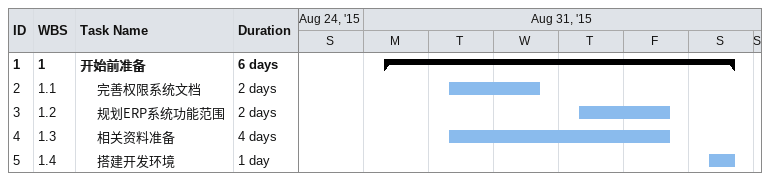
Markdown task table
| ID | WBS | Task | Duration | Start | Finish |
|---|---|---|---|---|---|
| 1 | 1 | **开始前准备** | 6d | 2015-08-31 | 2015-09-05 |
| 2 | 1.1 | 完善权限系统文档 | 2d | 2015-09-01 | 2015-09-02 |
| 3 | 1.2 | 规划ERP系统功能范围 | 2d | 2015-09-03 | 2015-09-04 |
| 4 | 1.3 | 相关资料准备 | 4d | 2015-09-01 | 2015-09-04 |
| 5 | 1.4 | 搭建开发环境 | 1d | 2015-09-05 | 2015-09-05 |
